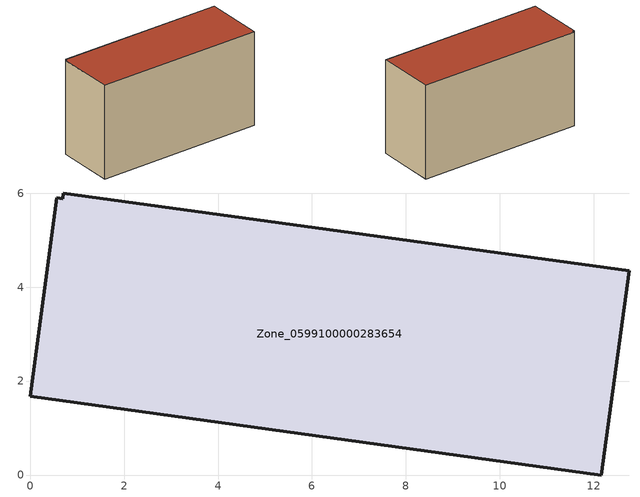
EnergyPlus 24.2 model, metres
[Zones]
Zone_0599100000283654
 floor ground (C_G): 12.16,0 0,1.68 0.57,5.9 0.69,5.89 0.7,6.01 12.76,4.35 z0
 wall outside (C_F): 12.16,0 12.76,4.35 0.7,6.01 0.69,5.89 0.57,5.9 0,1.68 12.16,0 z0:7
 roof outside (C_R): 0,1.68 12.16,0 12.76,4.35 0.7,6.01 0.69,5.89 0.57,5.9 z7
[BUILDING]
Pand.0599100000283654: North Axis=0; Terrain=City; Loads Convergence Tolerance Value=0.04; Temperature Convergence Tolerance Value=0.4; Solar Distribution=FullExterior; Maximum Number of Warmup Days=25; Minimum Number of Warmup Days=1
[Site:Location]
Rotterdam.The.Hague.AP_ZH_NLD Design_Conditions: Latitude=51.96; Longitude=4.45; Time Zone=1; Elevation=-4.5
[SITE:GROUNDTEMPERATURE:BUILDINGSURFACE]
18, 18, 18, 18, 18, 18, 18, 18, 18, 18, 18, 18
[MATERIAL] Thermal Absorptance=0.9; Solar Absorptance=0.7; Visible Absorptance=0.7
Name | Roughness | Thickness | Conductivity | Density | Specific Heat
G.TI.1946 | MediumSmooth | 0.15 | 1 | 540 | 1210
F.TI.1946 | Rough | 0.3 | 0.857143 | 1920 | 840
R.TI.1946 | MediumRough | 0.2 | 0.1 | 1500 | 1000
[CONSTRUCTION]
C_G: G.TI.1946
C_F: F.TI.1946
C_R: R.TI.1946
[ZONE]
Zone_0599100000283654: Type=1; Multiplier=1; Ceiling Height=Autocalculate; Volume=Autocalculate; Floor Area=autocalculate; Part of Total Floor Area=Yes
[ZONEINFILTRATION:DESIGNFLOWRATE]
Infil_Zone_0599100000283654: Zone or ZoneList or Space or SpaceList=Zone_0599100000283654; Schedule=AlwaysOn; Design Flow Rate Calculation Method=Flow/Area; Flow Rate per Floor Area=0.003; Constant Term Coefficient=1; Temperature Term Coefficient=0; Velocity Term Coefficient=0; Velocity Squared Term Coefficient=0
[HVACTEMPLATE:ZONE:IDEALLOADSAIRSYSTEM]
Zone_0599100000283654: Maximum Heating Supply Air Temperature=50; Minimum Cooling Supply Air Temperature=13; Maximum Heating Supply Air Humidity Ratio=0.0156; Minimum Cooling Supply Air Humidity Ratio=0.0077; Heating Limit=NoLimit; Cooling Limit=NoLimit; Dehumidification Control Type=ConstantSensibleHeatRatio; Cooling Sensible Heat Ratio=0.7; Dehumidification Setpoint=60; Humidification Control Type=None; Humidification Setpoint=30; Outdoor Air Method=None; Outdoor Air Flow Rate per Person=0.00944; Outdoor Air Flow Rate per Zone Floor Area=0; Outdoor Air Flow Rate per Zone=0; Demand Controlled Ventilation Type=None; Outdoor Air Economizer Type=NoEconomizer; Heat Recovery Type=None; Sensible Heat Recovery Effectiveness=0.7; Latent Heat Recovery Effectiveness=0.65
[ZONECONTROL:THERMOSTAT]
ThermostatControl_Zone_0599100000283654: Zone or ZoneList=Zone_0599100000283654; Control Type Schedule=DualSetpointControlType; Control 1=Thermostat_Zone_0599100000283654; Temperature Difference Between Cutout And Setpoint=0
[THERMOSTATSETPOINT:DUALSETPOINT]
Thermostat_Zone_0599100000283654: Heating Setpoint Temperature Schedule=HeatingSetpoint_Zone_0599100000283654; Cooling Setpoint Temperature Schedule=CoolingSetpoint_Zone_0599100000283654
[SCHEDULE:COMPACT]
HeatingSetpoint_Zone_0599100000283654: Through: 12/31, For: AllDays, Until: 24:00, 21
CoolingSetpoint_Zone_0599100000283654: Through: 12/31, For: AllDays, Until: 24:00, 24
DualSetpointControlType: Through: 12/31, For: AllDays, Until: 24:00, 4
AlwaysOn: Through: 12/31, For: AllDays, Until: 24:00, 1
